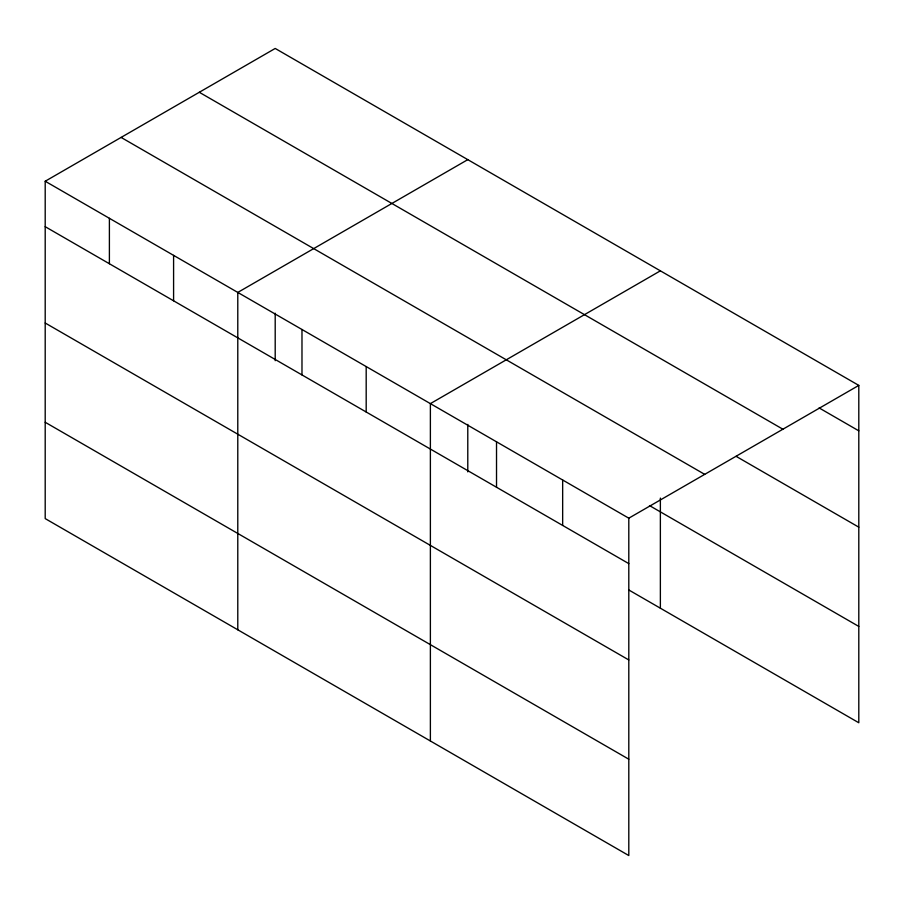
<?xml version="1.0" encoding="UTF-8"?>
<svg xmlns="http://www.w3.org/2000/svg" width="904" height="904" viewBox="0 0 904 904"><rect width="100%" height="100%" fill="white"/><g stroke="black" fill="none" stroke-linecap="round" stroke-linejoin="round"><path stroke-width="1.36" d="M628.8 659.954L628.8 518.184L45.2 181.241L45.2 518.602L628.8 855.546L628.8 659.954L45.2 323.01M628.879 590.018L858.8 722.759L858.8 385.398L275.2 48.454L45.2 181.241M467.786 159.646L237.786 292.433L237.786 629.794M660.372 270.838L430.383 403.625L430.383 740.986M628.8 518.184L858.8 385.398M819.114 407.919L858.8 430.835M199.298 92.276L782.898 429.219M736.139 456.351L858.8 527.168M121.102 137.419L704.702 474.363M649.467 505.573L858.8 626.427M45.2 226.678L628.8 563.621M45.2 422.27L628.8 759.213M660.372 498.081L660.372 608.2M562.661 479.99L562.661 525.427M496.522 441.807L496.522 487.245M467.786 424.405L467.786 471.877M366.188 366.561L366.188 411.998M301.981 329.497L301.981 374.934M275.2 313.213L275.2 360.685M173.591 255.369L173.591 300.806M109.395 218.305L109.395 263.742"/></g></svg>
